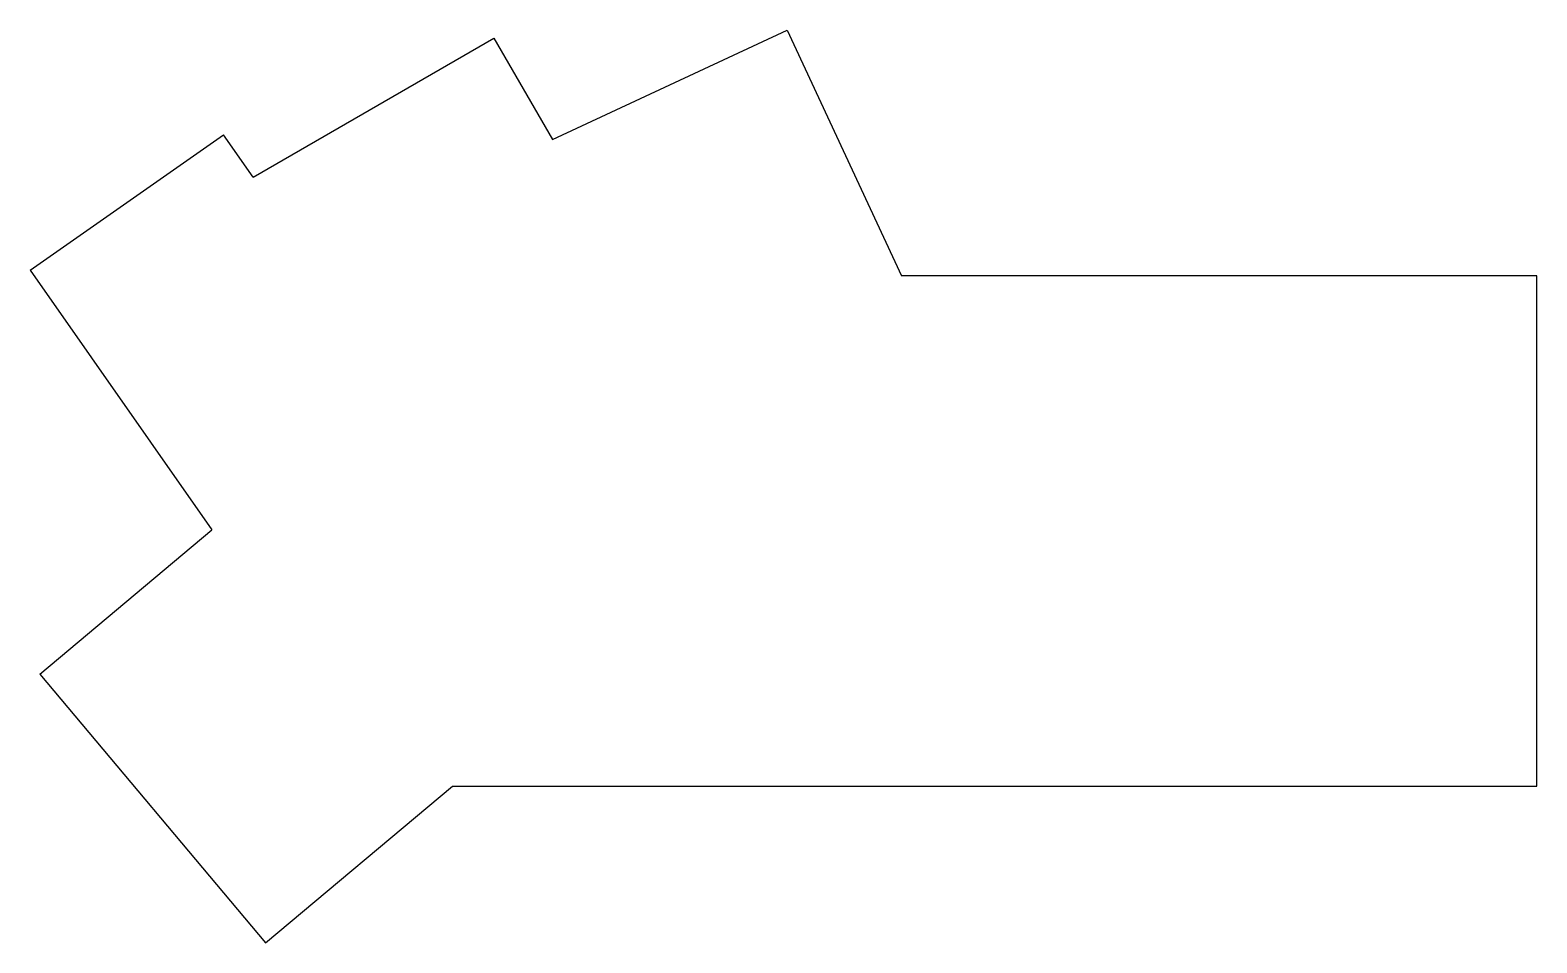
# Model space of a CAD drawing. Header units: millimetres. Extents: x -16 to 102, y -16 to 55.
import ezdxf

# ---------------------------------------------------------------- set-up
doc = ezdxf.new("R2010")
doc.units = ezdxf.units.MM

msp = doc.modelspace()

# ---------------------------------------------------------------- linework, layer by layer
for p, q in [((1.18, 43.88), (20.05, 54.77)), ((20.05, 54.77), (24.64, 46.82)), ((24.64, 46.82), (43.02, 55.4)), ((43.02, 55.4), (52, 36.14)), ((-16.3, 36.58), (-1.14, 47.2)), ((1.18, 43.88), (-1.14, 47.2)), ((-16.3, 36.58), (-2.05, 16.23)), ((101.78, 36.14), (52, 36.14)), ((101.78, -3.86), (101.78, 36.14)), ((-15.54, 4.91), (-2.05, 16.23)), ((-15.54, 4.91), (2.14, -16.16)), ((2.14, -16.16), (16.8, -3.86)), ((16.8, -3.86), (101.78, -3.86))]:
    msp.add_line(p, q)

doc.saveas('drawing.dxf')
